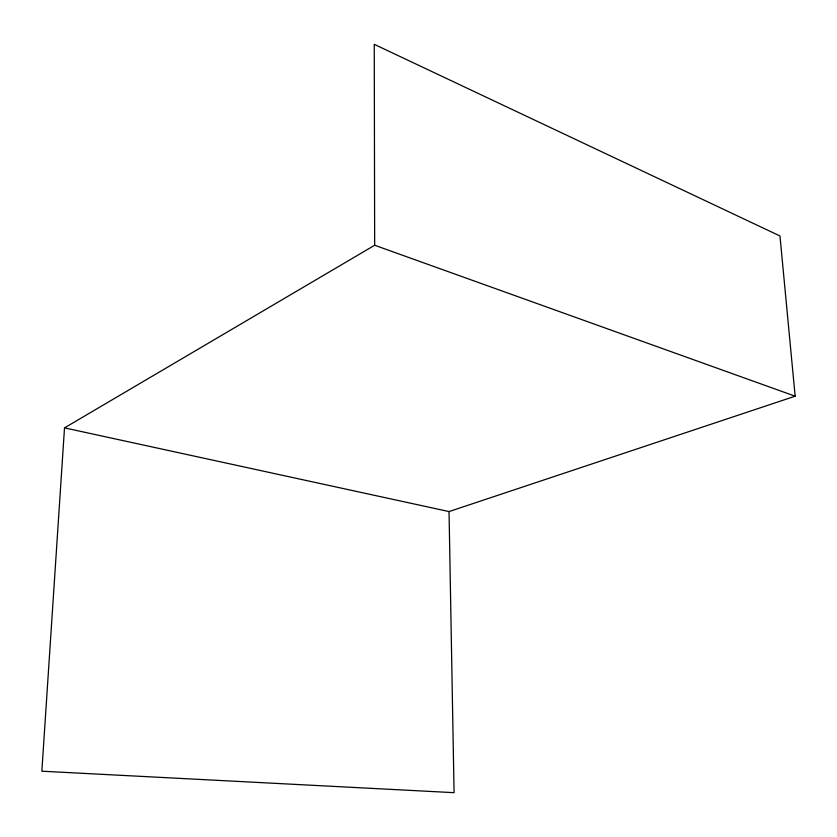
<?xml version="1.0" encoding="UTF-8"?>
<svg xmlns="http://www.w3.org/2000/svg" width="837" height="837" viewBox="0 0 837 837"><rect width="100%" height="100%" fill="white"/><g stroke="black" fill="none" stroke-linecap="round" stroke-linejoin="round"><path stroke-width="1.26" d="M64.512 427.874L41.85 771.201L454.072 792.67L449.04 511.574L795.15 396.194L779.969 235.971L374.254 44.33L374.662 245.251L64.512 427.874L449.04 511.574M374.662 245.251L795.15 396.194"/></g></svg>
